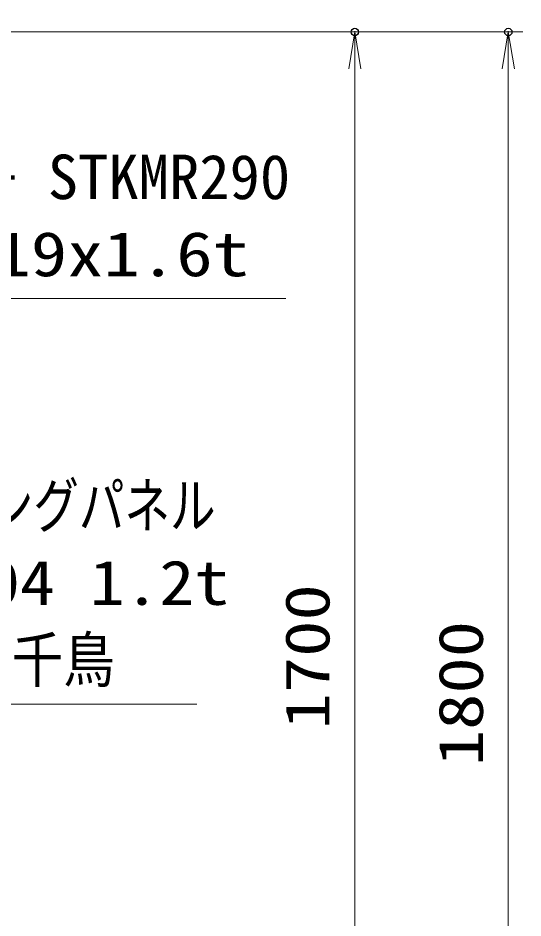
# Model space of a CAD drawing. Units: millimetres at full size. Extents: x -5940 to 5940, y -4200 to 4200.
# Drawn here: x -689 to -2, y -1098 to 127 of the extents above; entities that cross this region are included whole.
import ezdxf
from ezdxf.enums import TextEntityAlignment as Align

# ---------------------------------------------------------------- set-up
doc = ezdxf.new("R2010")
doc.units = ezdxf.units.MM
doc.header["$LTSCALE"] = 20
doc.header["$PDMODE"] = 32
doc.header["$PDSIZE"] = 10
doc.layers.add('0-4_寸法線', color=4, linetype='Continuous', lineweight=18)
doc.layers.add('0-5_0', color=7, linetype='Continuous', lineweight=18)
doc.layers.add('0-6_Defpoints', color=7, linetype='Continuous')
doc.styles.add('ＭＳ ゴシック', font='')
doc.styles.get('ＭＳ ゴシック').set_extended_font_data('MS Gothic')

# ---------------------------------------------------------------- blocks, each defined once
blk = doc.blocks.new('_Open')
at = {"layer": '0-5_0'}
blk.add_line((-20, 3.333), (0, 0), dxfattribs=at)
blk.add_lwpolyline([(-20, -3.333), (0, 0), (-20, 0)], dxfattribs=at)
blk = doc.blocks.new('S31')
at = {"layer": '0-4_寸法線'}
for points in [[(-1823155.5, 53968406.2), (-1837185.3, 53968406.2), (-1840785.4, 53961937.8), (-1841271.8, 53961064)], [(-1840931.1, 53962018.9), (-1841271.8, 53961064), (-1840639.8, 53961856.7)]]:
    blk.add_lwpolyline(points, dxfattribs=at)
at = {"layer": '0-4_寸法線', "color": 254, "style": 'ＭＳ ゴシック'}
for s, width, p in [('支柱側枠材 STKR400', 0.9, (-1836240.3, 53970745.6)), ('125x40x2.3t', 1.2, (-1836528.3, 53968645.6))]:
    blk.add_text(s, height=1212, dxfattribs=dict(at, width=width)).set_placement(p, align=Align.BOTTOM_LEFT)
blk = doc.blocks.new('S32')
at = {"layer": '0-4_寸法線'}
for points in [[(-1827808.8, 53956168.8), (-1839361.8, 53956168.8), (-1844519.5, 53946241.9), (-1844980.6, 53945354.6)], [(-1844667.4, 53946318.8), (-1844980.6, 53945354.6), (-1844371.6, 53946165.1)]]:
    blk.add_lwpolyline(points, dxfattribs=at)
at = {"layer": '0-4_寸法線', "color": 254, "style": 'ＭＳ ゴシック'}
blk.add_text('格子 STKMR290', height=1212, dxfattribs=at).set_placement((-1838416.8, 53958508.1), align=Align.BOTTOM_LEFT)
at = {"layer": '0-4_寸法線', "color": 254, "style": 'ＭＳ ゴシック', "width": 1.2}
blk.add_text('19x19x1.6t', height=1212, dxfattribs=at).set_placement((-1838704.8, 53956408.1), align=Align.BOTTOM_LEFT)
blk = doc.blocks.new('S35')
at = {"layer": '0-4_寸法線'}
for points in [[(-1827886.5, 53973301.2), (-1839439.5, 53973301.2), (-1845394.3, 53963574.1), (-1845916.4, 53962721.2)], [(-1845536.4, 53963661.1), (-1845916.4, 53962721.2), (-1845252.1, 53963487.1)]]:
    blk.add_lwpolyline(points, dxfattribs=at)
at = {"layer": '0-4_寸法線', "color": 254, "style": 'ＭＳ ゴシック'}
blk.add_text('枠材 STKMR370', height=1212, dxfattribs=at).set_placement((-1838494.5, 53975640.5), align=Align.BOTTOM_LEFT)
at = {"layer": '0-4_寸法線', "color": 254, "style": 'ＭＳ ゴシック', "width": 1.2}
blk.add_text('80x40x2.3t', height=1212, dxfattribs=at).set_placement((-1838638.5, 53973540.5), align=Align.BOTTOM_LEFT)
blk = doc.blocks.new('S47')
at = {"layer": '0-4_寸法線'}
for points in [[(-1830231.6, 53945120.5), (-1840584.6, 53945120.5), (-1843290.2, 53940212.1), (-1843772.9, 53939336.3)], [(-1843436.1, 53940292.5), (-1843772.9, 53939336.3), (-1843144.2, 53940131.6)]]:
    blk.add_lwpolyline(points, dxfattribs=at)
at = {"layer": '0-4_寸法線', "color": 254, "style": 'ＭＳ ゴシック'}
for s, width, p in [('パンチングパネル', 0.75, (-1839639.6, 53949559.9)), ('SUS304 1.2t', 1.15, (-1839783.6, 53947459.9)), ('φ6×P9千鳥', 0.85, (-1839841.2, 53945359.9))]:
    blk.add_text(s, height=1212, dxfattribs=dict(at, width=width)).set_placement(p, align=Align.BOTTOM_LEFT)

msp = doc.modelspace()

# ---------------------------------------------------------------- linework, layer by layer
at = {"layer": '0-4_寸法線'}
for p, q in [((-941.02, 107.99), (-211.17, 107.99)), ((-941.02, 107.99), (-2.43, 107.99)), ((-231.17, -1592.01), (-231.17, 107.99)), ((-22.43, -1692.01), (-22.43, 107.99))]:
    msp.add_line(p, q, dxfattribs=at)
at = {"layer": '0-6_Defpoints'}
for p in [(-231.17, 107.99), (-22.43, 107.99)]:
    msp.add_point(p, dxfattribs=at)

# ---------------------------------------------------------------- block references
at = {"layer": '0-4_寸法線', "xscale": 0.05, "yscale": 0.05}
for name in ['S35', 'S31', 'S32', 'S47']:
    msp.add_blockref(name, (91065.38, -2698063.17), dxfattribs=at)
at = {"layer": '0-4_寸法線', "xscale": 2.5, "yscale": 2.5, "rotation": 90}
for p in [(-231.17, 107.99), (-22.43, 107.99)]:
    msp.add_blockref('_Open', p, dxfattribs=at)

# ---------------------------------------------------------------- texts
at = {"layer": '0-4_寸法線', "color": 254, "style": 'ＭＳ ゴシック', "width": 1.2}
for s, p in [('1700', (-247.51, -841.61)), ('1800', (-38.78, -891.61))]:
    msp.add_text(s, height=60.56, rotation=90, dxfattribs=at).set_placement(p, align=Align.BOTTOM_LEFT)

doc.saveas('drawing.dxf')
